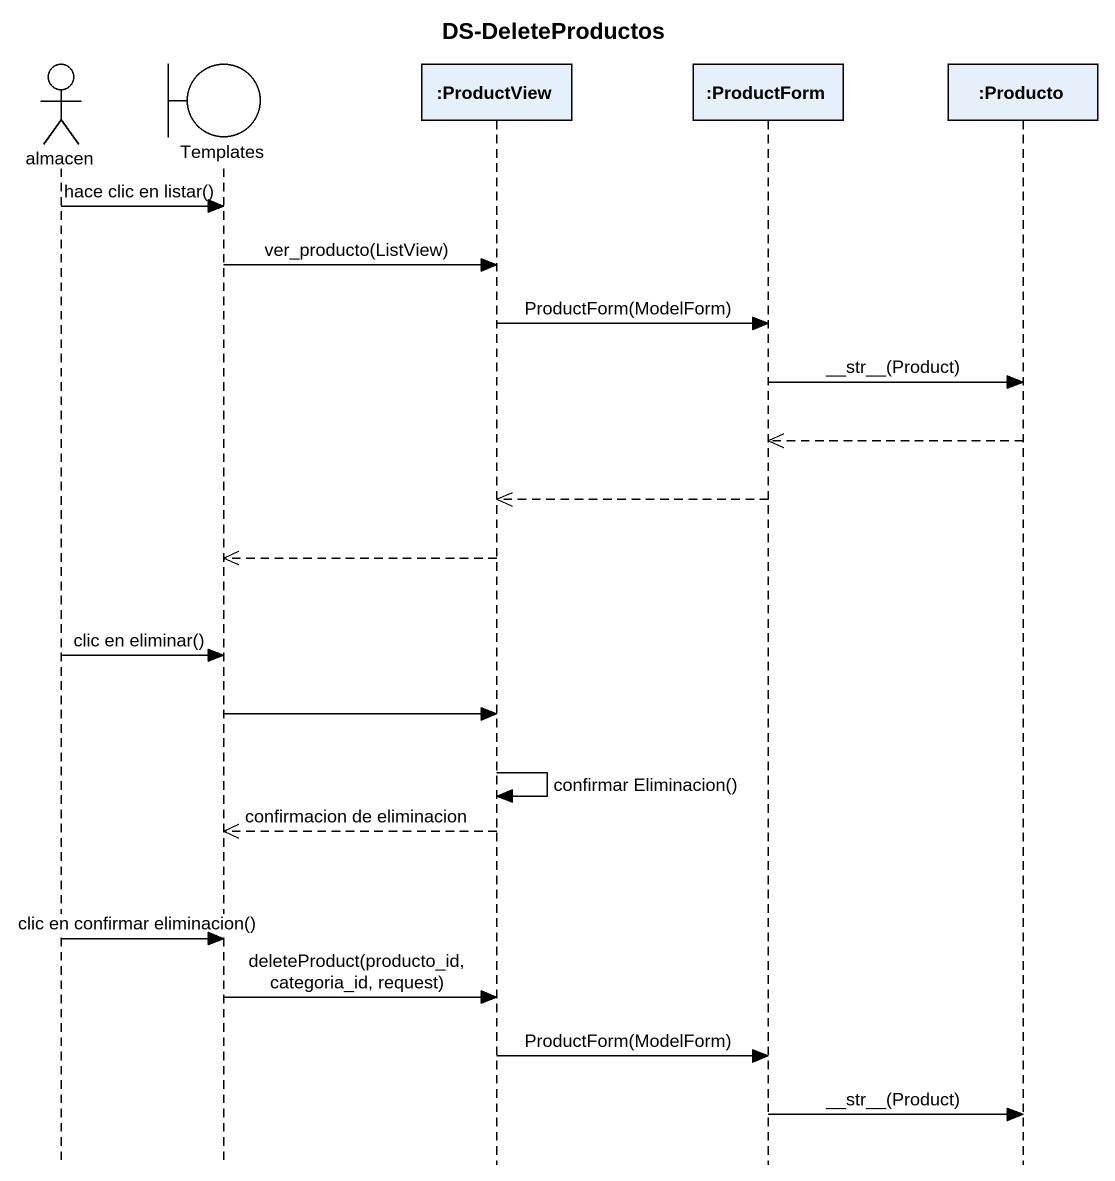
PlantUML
@startuml
title DS-DeleteProductos
hide footbox
actor almacen
boundary Templates
participant ":ProductView" as ProductView
participant ":ProductForm" as ProductForm
participant ":Producto" as Producto

almacen -> Templates : hace clic en listar()
Templates -> ProductView : ver_producto(ListView)
ProductView -> ProductForm : ProductForm(ModelForm)
ProductForm -> Producto : ~__str~__(Product)
Producto -->> ProductForm
ProductForm -->> ProductView
ProductView -->> Templates
almacen -> Templates : clic en eliminar()
Templates -> ProductView
ProductView -> ProductView : confirmar Eliminacion()
ProductView -->> Templates : confirmacion de eliminacion
almacen -> Templates : clic en confirmar eliminacion()
Templates -> ProductView : deleteProduct(producto_id, categoria_id, request)
ProductView -> ProductForm : ProductForm(ModelForm)
ProductForm -> Producto : ~__str~__(Product)
@enduml
